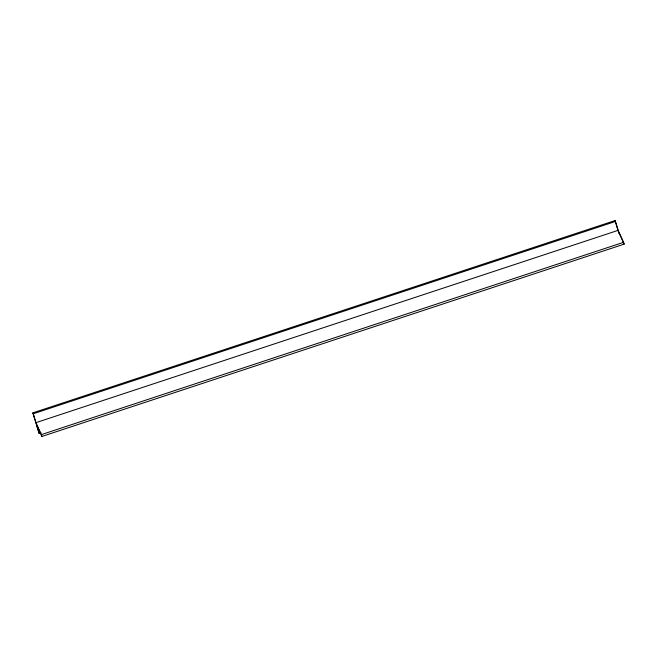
<?xml version="1.0" encoding="UTF-8"?>
<svg xmlns="http://www.w3.org/2000/svg" width="657" height="657" viewBox="0 0 657 657"><rect width="100%" height="100%" fill="white"/><g stroke="black" fill="none" stroke-linecap="round" stroke-linejoin="round"><path stroke-width="0.99" d="M39.124 433.39L32.85 412.867L615.083 220.547L618.155 230.344L623.6 242.302L624.15 244.133L41.917 436.453L36.464 424.496L39.124 433.39L41.071 432.749M32.85 412.867L33.261 413.762L615.494 221.45M33.261 413.762L35.921 422.665L618.155 230.344M35.921 422.665L41.366 434.622L623.6 242.302M618.697 232.176L624.15 244.133M615.083 220.547L618.894 233.309M41.366 434.622L41.917 436.453"/></g></svg>
